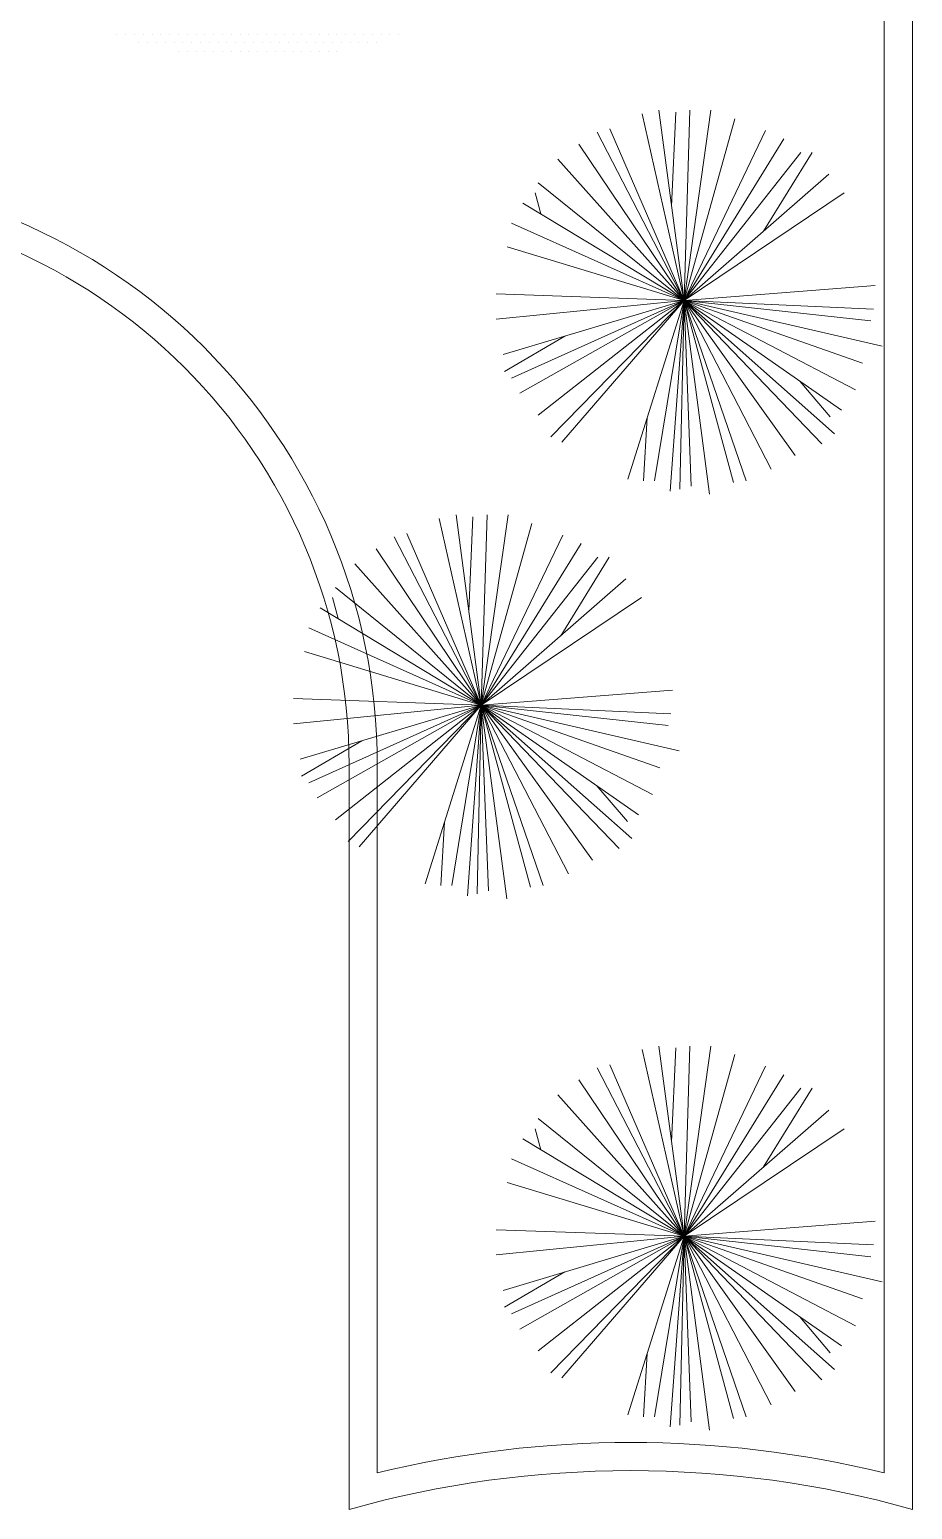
# Model space of a CAD drawing. Header units: metres. Extents: x 599 to 707, y 227 to 318.
# Drawn here: x 653.12 to 656.25, y 307.06 to 312.31 of the extents above; entities that cross this region are included whole.
import ezdxf

# ---------------------------------------------------------------- set-up
doc = ezdxf.new("R2010")
doc.units = ezdxf.units.M
doc.layers.get('0').update_dxf_attribs({"lineweight": 0})
doc.layers.add('banqueta', color=252, linetype='Continuous', lineweight=9)
doc.layers.add('vegetacion', color=74, linetype='Continuous', lineweight=0)

# ---------------------------------------------------------------- blocks, each defined once
blk = doc.blocks.new('Shrub1')
for p, q in [((0, 0), (-0.02488, 0.11056)), ((0, 0), (-0.01489, 0.1126)), ((-0.00739, 0.05587), (-0.0049, 0.11152)), ((0, 0), (0.0034, 0.1126)), ((0, 0), (0.01589, 0.1126)), ((0, 0), (0.02998, 0.10756)), ((0, 0), (-0.05146, 0.09965)), ((0, 0), (-0.04397, 0.10156)), ((0, 0), (0.04826, 0.1006)), ((0, 0), (-0.06225, 0.09257)), ((0, 0), (0.05905, 0.09557)), ((0, 0), (0.06905, 0.08765)), ((0.04711, 0.0411), (0.07574, 0.08765)), ((0, 0), (-0.07474, 0.0837)), ((0, 0), (0.08563, 0.0747)), ((-0.08476, 0.05123), (-0.08803, 0.06367)), ((0, 0), (-0.08633, 0.06967)), ((0, 0), (0.09483, 0.06367)), ((0, 0), (-0.09543, 0.05768)), ((0, 0), (-0.10212, 0.04581)), ((0, 0), (-0.10462, 0.03178)), ((-0.10462, 0.03178), (-0.10462, 0.03178)), ((0, 0), (0.11311, 0.00887)), ((0, 0), (-0.11121, 0.00384)), ((0, 0), (-0.11121, -0.01103)), ((0, 0), (-0.10712, -0.03202)), ((0, 0), (-0.10212, -0.04593)), ((0, 0), (-0.09713, -0.05492)), ((0, 0), (-0.08633, -0.06787)), ((0, 0), (-0.07884, -0.08082)), ((0, 0), (-0.07224, -0.08382)), ((0, 0), (-0.03317, -0.10576)), ((0, 0), (-0.01739, -0.10684)), ((0, 0), (-0.00819, -0.11284)), ((0, 0), (-0.0024, -0.11176)), ((0, 0), (0.11221, -0.00516)), ((0, 0), (0.11061, -0.01211)), ((0, 0), (0.10562, -0.03705)), ((0, 0), (0.10142, -0.053)), ((0, 0), (0.09313, -0.06487)), ((0, 0), (0.01509, -0.11475)), ((0, 0), (0.0042, -0.10984)), ((0, 0), (0.05156, -0.09977)), ((0, 0), (0.06575, -0.09185)), ((0, 0), (0.08154, -0.0849)), ((0, 0), (0.03667, -0.10684)), ((0, 0), (0.08903, -0.0789)), ((0, 0), (0.11721, -0.02698)), ((0, 0), (0.02918, -0.1078)), ((-0.07061, -0.0211), (-0.10632, -0.04197)), ((0.06845, -0.04768), (0.08653, -0.06895)), ((-0.02175, -0.06932), (-0.02398, -0.10684))]:
    blk.add_line(p, q)

msp = doc.modelspace()

# ---------------------------------------------------------------- linework, layer by layer
at = {"layer": 'banqueta'}
for p, q in [((656.1498, 307.1889), (656.1498, 317.4107)), ((656.2498, 307.0593), (656.2498, 317.4107)), ((654.2498, 307.0593), (654.2498, 309.702)), ((654.3498, 307.1889), (654.3498, 309.702))]:
    msp.add_line(p, q, dxfattribs=at)
for centre, radius, start, end in [((652.2498, 309.702), 2.1, 360, 90), ((652.2498, 309.702), 2, 360, 90), ((655.2498, 303.497), 3.8, 76.2998, 103.7002), ((655.2498, 303.497), 3.7, 74.3196, 105.6804)]:
    msp.add_arc(centre, radius, start, end, dxfattribs=at)
at = {"layer": 'vegetacion', "color": 0}
for p, q in [((653.4255, 312.2993), (653.4255, 312.2993)), ((653.4567, 312.2993), (653.4567, 312.2993)), ((653.488, 312.2993), (653.488, 312.2993)), ((653.5192, 312.2993), (653.5192, 312.2993)), ((653.5505, 312.2993), (653.5505, 312.2993)), ((653.5817, 312.2993), (653.5817, 312.2993)), ((653.613, 312.2993), (653.613, 312.2993)), ((653.6442, 312.2993), (653.6442, 312.2993)), ((653.6755, 312.2993), (653.6755, 312.2993)), ((653.7067, 312.2993), (653.7067, 312.2993)), ((653.738, 312.2993), (653.738, 312.2993)), ((653.7692, 312.2993), (653.7692, 312.2993)), ((653.8005, 312.2993), (653.8005, 312.2993)), ((653.8317, 312.2993), (653.8317, 312.2993)), ((653.863, 312.2993), (653.863, 312.2993)), ((653.8942, 312.2993), (653.8942, 312.2993)), ((653.9255, 312.2993), (653.9255, 312.2993)), ((653.9567, 312.2993), (653.9567, 312.2993)), ((653.988, 312.2993), (653.988, 312.2993)), ((654.0192, 312.2993), (654.0192, 312.2993)), ((654.0505, 312.2993), (654.0505, 312.2993)), ((654.0817, 312.2993), (654.0817, 312.2993)), ((654.113, 312.2993), (654.113, 312.2993)), ((654.1442, 312.2993), (654.1442, 312.2993)), ((654.1755, 312.2993), (654.1755, 312.2993)), ((654.2067, 312.2993), (654.2067, 312.2993)), ((654.238, 312.2993), (654.238, 312.2993)), ((654.2692, 312.2993), (654.2692, 312.2993)), ((654.3005, 312.2993), (654.3005, 312.2993)), ((654.3317, 312.2993), (654.3317, 312.2993)), ((654.363, 312.2993), (654.363, 312.2993)), ((654.3942, 312.2993), (654.3942, 312.2993)), ((654.4255, 312.2993), (654.4255, 312.2993)), ((653.5036, 312.2681), (653.5036, 312.2681)), ((653.5348, 312.2681), (653.5348, 312.2681)), ((653.5661, 312.2681), (653.5661, 312.2681)), ((653.5973, 312.2681), (653.5973, 312.2681)), ((653.6286, 312.2681), (653.6286, 312.2681)), ((653.6598, 312.2681), (653.6598, 312.2681)), ((653.6911, 312.2681), (653.6911, 312.2681)), ((653.7223, 312.2681), (653.7223, 312.2681)), ((653.7536, 312.2681), (653.7536, 312.2681)), ((653.7848, 312.2681), (653.7848, 312.2681)), ((653.8161, 312.2681), (653.8161, 312.2681)), ((653.8473, 312.2681), (653.8473, 312.2681)), ((653.8786, 312.2681), (653.8786, 312.2681)), ((653.9098, 312.2681), (653.9098, 312.2681)), ((653.9411, 312.2681), (653.9411, 312.2681)), ((653.9723, 312.2681), (653.9723, 312.2681)), ((654.0036, 312.2681), (654.0036, 312.2681)), ((654.0348, 312.2681), (654.0348, 312.2681)), ((654.0661, 312.2681), (654.0661, 312.2681)), ((654.0973, 312.2681), (654.0973, 312.2681)), ((654.1286, 312.2681), (654.1286, 312.2681)), ((654.1598, 312.2681), (654.1598, 312.2681)), ((654.1911, 312.2681), (654.1911, 312.2681)), ((654.2223, 312.2681), (654.2223, 312.2681)), ((654.2536, 312.2681), (654.2536, 312.2681)), ((654.2848, 312.2681), (654.2848, 312.2681)), ((654.3161, 312.2681), (654.3161, 312.2681)), ((654.3473, 312.2681), (654.3473, 312.2681)), ((653.6442, 312.2368), (653.6442, 312.2368)), ((653.6755, 312.2368), (653.6755, 312.2368)), ((653.7067, 312.2368), (653.7067, 312.2368)), ((653.738, 312.2368), (653.738, 312.2368)), ((653.7692, 312.2368), (653.7692, 312.2368)), ((653.8005, 312.2368), (653.8005, 312.2368)), ((653.8317, 312.2368), (653.8317, 312.2368)), ((653.863, 312.2368), (653.863, 312.2368)), ((653.8942, 312.2368), (653.8942, 312.2368)), ((653.9255, 312.2368), (653.9255, 312.2368)), ((653.9567, 312.2368), (653.9567, 312.2368)), ((653.988, 312.2368), (653.988, 312.2368)), ((654.0192, 312.2368), (654.0192, 312.2368)), ((654.0505, 312.2368), (654.0505, 312.2368)), ((654.0817, 312.2368), (654.0817, 312.2368)), ((654.113, 312.2368), (654.113, 312.2368)), ((654.1442, 312.2368), (654.1442, 312.2368)), ((654.1755, 312.2368), (654.1755, 312.2368)), ((654.2067, 312.2368), (654.2067, 312.2368))]:
    msp.add_line(p, q, dxfattribs=at)

# ---------------------------------------------------------------- block references
at = {"layer": 'vegetacion', "xscale": 6, "yscale": 6, "zscale": 6}
for p in [(655.439, 311.353), (654.719, 309.9158), (655.439, 308.0294)]:
    msp.add_blockref('Shrub1', p, dxfattribs=at)

doc.saveas('drawing.dxf')
